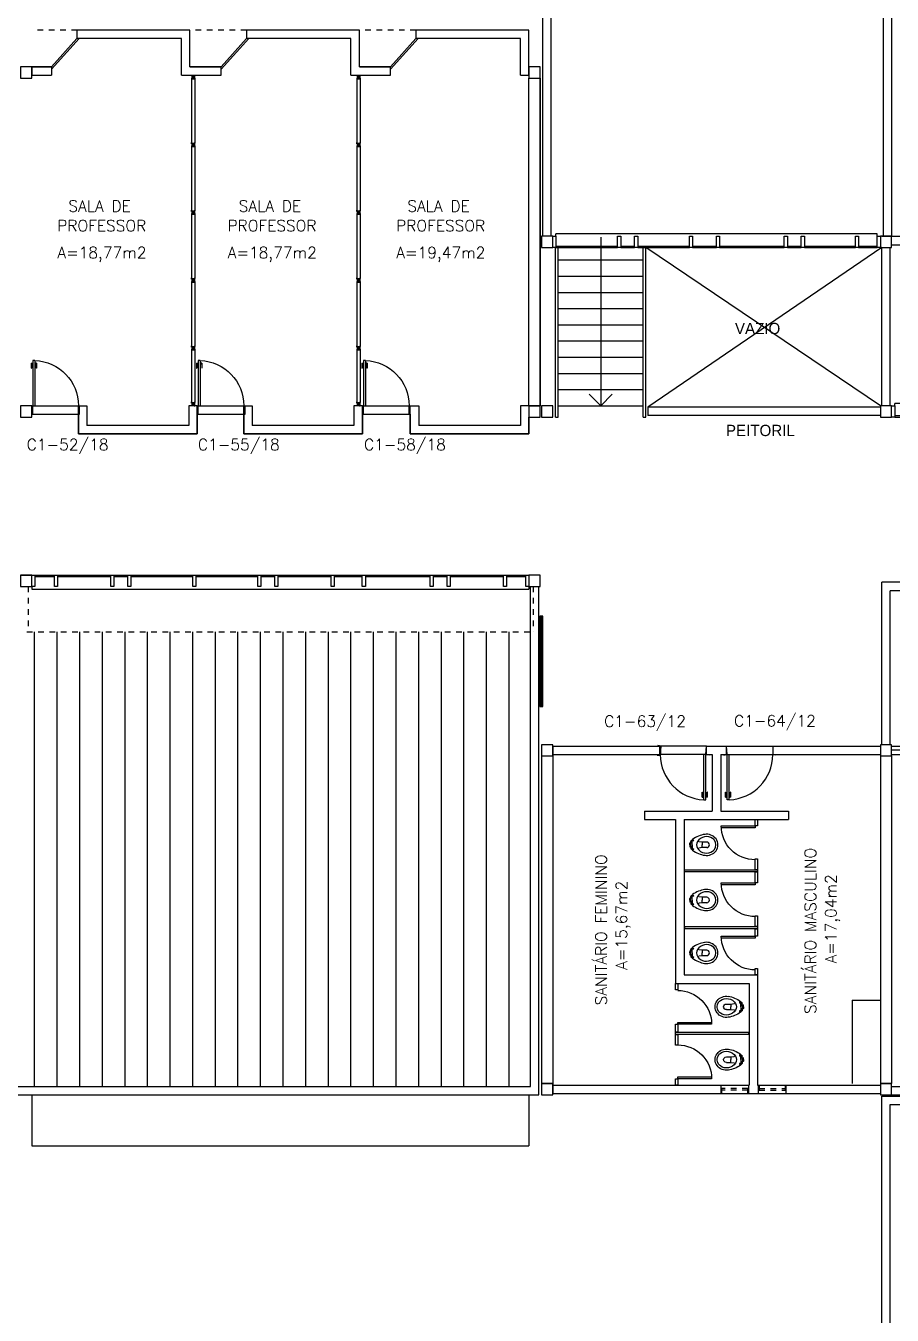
# Model space of a CAD drawing. Header units: centimetres. Extents: x -15 to 273, y 1 to 137.
# Drawn here: x 77.38 to 92.72, y 33.62 to 56.44 of the extents above; entities that cross this region are included whole.
import ezdxf

# ---------------------------------------------------------------- set-up
doc = ezdxf.new("R2010")
doc.units = ezdxf.units.CM
doc.header["$LTSCALE"] = 0.003
doc.header["$MEASUREMENT"] = 0
doc.linetypes.add('HIDDEN', pattern=[0.375, 0.25, -0.125])
doc.layers.get('0').update_dxf_attribs({"linetype": 'CONTINUOUS'})
for name, color, linetype in [('1', 1, 'CONTINUOUS'), ('ALV', 2, 'CONTINUOUS'), ('ALVENARIA', 2, 'CONTINUOUS'), ('AREA', 2, 'CONTINUOUS'), ('COB', 1, 'CONTINUOUS'), ('DIV', 2, 'CONTINUOUS'), ('ENDEREÇO NOVO', 2, 'CONTINUOUS'), ('ESQ', 1, 'CONTINUOUS'), ('ESQUADRIAS', 1, 'CONTINUOUS'), ('ESTRUT', 2, 'CONTINUOUS'), ('JAN2', 1, 'HIDDEN'), ('MACANETA', 2, 'CONTINUOUS'), ('MARCO', 2, 'CONTINUOUS'), ('PainelFELTRO', 2, 'CONTINUOUS'), ('PEÇAS', 1, 'CONTINUOUS'), ('PISO', 1, 'CONTINUOUS'), ('PL-Áreas-Depto', 2, 'CONTINUOUS'), ('PORTA', 2, 'CONTINUOUS'), ('PROJ', 1, 'HIDDEN'), ('SOLEIRA', 1, 'CONTINUOUS'), ('TEXTO', 2, 'CONTINUOUS')]:
    doc.layers.add(name, color=color, linetype=linetype)
doc.styles.add('UNB-100', font='simplex.shx', dxfattribs={"height": 0.2})

# ---------------------------------------------------------------- blocks, each defined once
blk = doc.blocks.new('ESQ9')
at = {"layer": 'ALV'}
blk.add_line((-0.2, 0), (0, 0), dxfattribs=at)
at = {"layer": 'ESQ'}
for p, q in [((0.055, 0), (8.745, 0)), ((0, -0.2), (0, -0.25)), ((0.055, -0.025), (0.4, -0.025)), ((0.455, -0.025), (1.4, -0.025)), ((1.455, -0.025), (1.7, -0.025)), ((1.755, -0.025), (2.85, -0.025)), ((2.905, -0.025), (4, -0.025)), ((4.055, -0.025), (4.3, -0.025)), ((4.355, -0.025), (5.3, -0.025)), ((5.355, -0.025), (5.85, -0.025)), ((5.905, -0.025), (7.05, -0.025)), ((7.105, -0.025), (7.35, -0.025)), ((7.405, -0.025), (8.35, -0.025)), ((8.405, -0.025), (8.745, -0.025)), ((8.8, -0.2), (8.8, -0.25)), ((0, -0.25), (8.8, -0.25))]:
    blk.add_line(p, q, dxfattribs=at)
for points in [[(0, 0), (0.055, 0), (0.055, -0.2), (0, -0.2)], [(0.4, 0), (0.455, 0), (0.455, -0.2), (0.4, -0.2)], [(1.4, 0), (1.455, 0), (1.455, -0.2), (1.4, -0.2)], [(1.7, 0), (1.755, 0), (1.755, -0.2), (1.7, -0.2)], [(2.85, 0), (2.905, 0), (2.905, -0.2), (2.85, -0.2)], [(4, 0), (4.055, 0), (4.055, -0.2), (4, -0.2)], [(4.3, 0), (4.355, 0), (4.355, -0.2), (4.3, -0.2)], [(5.3, 0), (5.355, 0), (5.355, -0.2), (5.3, -0.2)], [(5.85, 0), (5.905, 0), (5.905, -0.2), (5.85, -0.2)], [(7.05, 0), (7.105, 0), (7.105, -0.2), (7.05, -0.2)], [(7.35, 0), (7.405, 0), (7.405, -0.2), (7.35, -0.2)], [(8.35, 0), (8.405, 0), (8.405, -0.2), (8.35, -0.2)], [(8.745, 0), (8.8, 0), (8.8, -0.2), (8.745, -0.2)]]:
    blk.add_lwpolyline(points, close=True, dxfattribs=at)
blk = doc.blocks.new('DOOR-80')
at = {"layer": 'MACANETA', "color": 1}
for p, q in [((-0.08, -0.755), (-0.08, -0.665)), ((-0.08, -0.665), (-0.075, -0.665)), ((-0.075, -0.755), (-0.075, -0.665)), ((0.01, -0.755), (0.01, -0.665)), ((0.015, -0.665), (0.01, -0.665)), ((0.015, -0.755), (0.015, -0.665)), ((-0.08, -0.755), (-0.053, -0.755)), ((-0.075, -0.735), (-0.053, -0.735)), ((-0.053, -0.728), (-0.05, -0.728)), ((-0.053, -0.763), (-0.053, -0.728)), ((-0.053, -0.763), (-0.05, -0.763)), ((-0.012, -0.728), (-0.015, -0.728)), ((-0.012, -0.763), (-0.015, -0.763)), ((-0.012, -0.763), (-0.012, -0.728)), ((0.01, -0.735), (-0.012, -0.735)), ((0.015, -0.755), (-0.012, -0.755))]:
    blk.add_line(p, q, dxfattribs=at)
at = {"layer": 'PORTA'}
for p, q in [((-0.05, -0.8), (-0.05, 0)), ((-0.015, 0), (-0.05, 0)), ((-0.015, -0.8), (-0.015, 0)), ((-0.05, -0.8), (-0.015, -0.8))]:
    blk.add_line(p, q, dxfattribs=at)
at = {"layer": 'PORTA', "color": 1}
blk.add_arc((-0.02, 0), 0.8, 180, 267.8509, dxfattribs=at)
blk = doc.blocks.new('DOOR80')
at = {"layer": 'MACANETA', "color": 1}
for p, q in [((-0.015, -0.665), (-0.01, -0.665)), ((-0.015, -0.755), (-0.015, -0.665)), ((-0.01, -0.755), (-0.01, -0.665)), ((0.08, -0.665), (0.075, -0.665)), ((0.075, -0.755), (0.075, -0.665)), ((0.08, -0.755), (0.08, -0.665)), ((-0.015, -0.755), (0.012, -0.755)), ((-0.01, -0.735), (0.012, -0.735)), ((0.012, -0.763), (0.012, -0.728)), ((0.012, -0.728), (0.015, -0.728)), ((0.012, -0.763), (0.015, -0.763)), ((0.053, -0.728), (0.05, -0.728)), ((0.053, -0.763), (0.05, -0.763)), ((0.053, -0.763), (0.053, -0.728)), ((0.075, -0.735), (0.053, -0.735)), ((0.08, -0.755), (0.053, -0.755))]:
    blk.add_line(p, q, dxfattribs=at)
at = {"layer": 'PORTA'}
for p, q in [((0.015, -0.8), (0.015, 0)), ((0.015, 0), (0.05, 0)), ((0.05, -0.8), (0.05, 0)), ((0.05, -0.8), (0.015, -0.8))]:
    blk.add_line(p, q, dxfattribs=at)
at = {"layer": 'PORTA', "color": 1}
blk.add_arc((0.02, 0), 0.8, 272.1491, 0, dxfattribs=at)
blk = doc.blocks.new('PORTA80')
at = {"layer": 'MARCO'}
for p, q in [((0, 0), (0.02, 0)), ((0, -0.15), (0, 0)), ((0.02, -0.15), (0.02, 0)), ((-0.002, -0.15), (-0.002, -0.15)), ((-0.002, -0.15), (-0.002, -0.15)), ((-0.002, -0.15), (-0.002, -0.15)), ((0.02, -0.15), (0, -0.15)), ((0.005, 0), (0.005, 0)), ((0.005, 0), (0.005, 0)), ((0.827, 0), (0.847, 0)), ((0.827, -0.15), (0.827, 0)), ((0.827, -0.15), (0.847, -0.15)), ((0.828, 0), (0.828, 0)), ((0.828, 0), (0.828, 0)), ((0.828, 0), (0.828, 0)), ((0.828, -0.15), (0.828, -0.15)), ((0.828, -0.15), (0.828, -0.15)), ((0.828, -0.15), (0.828, -0.15)), ((0.847, -0.15), (0.847, 0))]:
    blk.add_line(p, q, dxfattribs=at)
at = {"layer": 'SOLEIRA'}
for p, q in [((0.02, -0.15), (0.828, -0.15)), ((0.048, 0), (0.828, 0))]:
    blk.add_line(p, q, dxfattribs=at)
at = {"layer": 'PORTA', "xscale": -1, "rotation": 179.9999999948552}
blk.add_blockref('DOOR80', (0.005, 0), dxfattribs=at)
blk = doc.blocks.new('MTDIV')
for p, q in [((-0.0285, 0.0185), (-0.0285, 0.0285)), ((-0.0185, 0.0285), (-0.0285, 0.0285)), ((-0.0265, 0.0185), (-0.0285, 0.0185)), ((-0.0265, 0.0235), (-0.0265, 0.0265)), ((-0.0265, 0.0265), (-0.0185, 0.0265)), ((-0.0265, 0.0235), (0.0265, 0.0235)), ((-0.0215, 0.0235), (-0.0265, 0.0235)), ((-0.0265, 0.0185), (-0.0265, 0.0215)), ((-0.0265, 0.0215), (-0.0235, 0.0215)), ((-0.0235, 0.0215), (-0.0235, -0.0215)), ((-0.0215, 0.0235), (-0.0215, 0.0215)), ((-0.0215, 0.0215), (0.0215, 0.0215)), ((-0.0215, 0.0195), (0.0195, 0.0195)), ((-0.0215, 0.0195), (-0.0215, -0.0195)), ((-0.0185, 0.0265), (-0.0185, 0.0285)), ((-0.0049, 0), (0.0049, 0)), ((0, -0.0049), (0, 0.0049)), ((0.0115, 0.0095), (0.0115, 0.0075)), ((0.0195, 0.0095), (0.0115, 0.0095)), ((0.0215, 0.0075), (0.0115, 0.0075)), ((0.0135, 0.0075), (0.0135, 0.0055)), ((0.0215, 0.0055), (0.0135, 0.0055)), ((0.0185, 0.0265), (0.0185, 0.0285)), ((0.0185, 0.0285), (0.0285, 0.0285)), ((0.0185, 0.0265), (0.0265, 0.0265)), ((0.0195, 0.0195), (0.0195, 0.0095)), ((0.0215, 0.0235), (0.0215, 0.0075)), ((0.0215, 0.0235), (0.0265, 0.0235)), ((0.0215, 0.0055), (0.0215, -0.0055)), ((0.0235, 0.0215), (0.0235, -0.0215)), ((0.0265, 0.0215), (0.0235, 0.0215)), ((0.0265, 0.0235), (0.0265, 0.0265)), ((0.0265, 0.0185), (0.0265, 0.0215)), ((0.0265, 0.0185), (0.0285, 0.0185)), ((0.0285, 0.0185), (0.0285, 0.0285)), ((-0.0285, -0.0185), (-0.0285, -0.0285)), ((-0.0285, -0.0185), (-0.0265, -0.0185)), ((-0.0185, -0.0285), (-0.0285, -0.0285)), ((-0.0265, -0.0185), (-0.0265, -0.0215)), ((-0.0265, -0.0215), (-0.0235, -0.0215)), ((0.0265, -0.0235), (-0.0265, -0.0235)), ((-0.0265, -0.0235), (-0.0265, -0.0265)), ((-0.0215, -0.0235), (-0.0265, -0.0235)), ((-0.0185, -0.0265), (-0.0265, -0.0265)), ((-0.0215, -0.0195), (0.0195, -0.0195)), ((-0.0215, -0.0215), (0.0215, -0.0215)), ((-0.0215, -0.0215), (-0.0215, -0.0235)), ((-0.0185, -0.0265), (-0.0185, -0.0285)), ((0.0115, -0.0075), (0.0115, -0.0095)), ((0.0215, -0.0075), (0.0115, -0.0075)), ((0.0195, -0.0095), (0.0115, -0.0095)), ((0.0135, -0.0055), (0.0135, -0.0075)), ((0.0215, -0.0055), (0.0135, -0.0055)), ((0.0185, -0.0265), (0.0185, -0.0285)), ((0.0265, -0.0265), (0.0185, -0.0265)), ((0.0185, -0.0285), (0.0285, -0.0285)), ((0.0195, -0.0095), (0.0195, -0.0195)), ((0.0215, -0.0075), (0.0215, -0.0235)), ((0.0215, -0.0235), (0.0265, -0.0235)), ((0.0265, -0.0215), (0.0235, -0.0215)), ((0.0265, -0.0185), (0.0265, -0.0215)), ((0.0285, -0.0185), (0.0265, -0.0185)), ((0.0265, -0.0235), (0.0265, -0.0265)), ((0.0285, -0.0185), (0.0285, -0.0285))]:
    blk.add_line(p, q)
blk = doc.blocks.new('DIV12')
for p, q in [((-0.005, 0), (0.005, 0)), ((0, -0.005), (0, 0.005)), ((0.024, 0.018), (0.028, 0.018)), ((0.024, 0.018), (0.024, 0.016)), ((0.024, 0.016), (0.028, 0.016)), ((0.028, 0.03), (0.043, 0.03)), ((0.028, 0.018), (0.028, 0.03)), ((0.028, -0.017), (0.028, 0.016)), ((0.03, 0.028), (1.169, 0.028)), ((0.03, -0.029), (0.03, 0.028)), ((0.043, 0.03), (0.043, 0.028)), ((1.157, 0.03), (1.157, 0.028)), ((1.171, 0.03), (1.157, 0.03)), ((1.169, -0.029), (1.169, 0.028)), ((1.171, 0.018), (1.171, 0.03)), ((1.176, 0.018), (1.171, 0.018)), ((1.176, 0.016), (1.171, 0.016)), ((1.171, -0.017), (1.171, 0.016)), ((1.176, 0.018), (1.176, 0.016)), ((1.195, 0), (1.205, 0)), ((1.2, -0.005), (1.2, 0.005)), ((0.024, -0.017), (0.028, -0.017)), ((0.024, -0.017), (0.024, -0.019)), ((0.024, -0.019), (0.028, -0.019)), ((0.028, -0.031), (0.028, -0.019)), ((0.028, -0.031), (0.043, -0.031)), ((0.03, -0.029), (1.169, -0.029)), ((0.043, -0.029), (0.043, -0.031)), ((1.157, -0.029), (1.157, -0.031)), ((1.171, -0.031), (1.157, -0.031)), ((1.176, -0.017), (1.171, -0.017)), ((1.176, -0.019), (1.171, -0.019)), ((1.171, -0.031), (1.171, -0.019)), ((1.176, -0.017), (1.176, -0.019))]:
    blk.add_line(p, q)
blk = doc.blocks.new('ESQ6')
at = {"layer": 'ESQ'}
for p, q in [((-0.24, 5.745), (-0.24, 0.055)), ((-0.2, 5.745), (-0.24, 5.745)), ((-0.2, 5.745), (-0.2, 5.745)), ((-0.025, 5.415), (-0.025, 5.745)), ((0, 5.415), (0, 5.745)), ((-0.025, 4.455), (-0.025, 5.36)), ((0, 4.455), (0, 5.36)), ((-0.025, 4.155), (-0.025, 4.4)), ((0, 4.155), (0, 4.4)), ((-0.025, 2.955), (-0.025, 4.1)), ((0, 2.955), (0, 4.1)), ((-0.025, 2.475), (-0.025, 2.9)), ((0, 2.475), (0, 2.9)), ((-0.025, 1.505), (-0.025, 2.42)), ((0, 1.505), (0, 2.42)), ((-0.025, 1.205), (-0.025, 1.45)), ((0, 1.205), (0, 1.45)), ((-0.025, 0.055), (-0.025, 1.15)), ((0, 0.055), (0, 1.15)), ((-0.2, 0.055), (-0.24, 0.055))]:
    blk.add_line(p, q, dxfattribs=at)
for points in [[(0, 5.745), (-0.2, 5.745), (-0.2, 5.8), (0, 5.8)], [(0, 5.36), (-0.2, 5.36), (-0.2, 5.415), (0, 5.415)], [(0, 4.4), (-0.2, 4.4), (-0.2, 4.455), (0, 4.455)], [(0, 4.1), (-0.2, 4.1), (-0.2, 4.155), (0, 4.155)], [(0, 2.9), (-0.2, 2.9), (-0.2, 2.955), (0, 2.955)], [(0, 2.42), (-0.2, 2.42), (-0.2, 2.475), (0, 2.475)], [(0, 1.45), (-0.2, 1.45), (-0.2, 1.505), (0, 1.505)], [(0, 1.15), (-0.2, 1.15), (-0.2, 1.205), (0, 1.205)], [(0, 0), (-0.2, 0), (-0.2, 0.055), (0, 0.055)]]:
    blk.add_lwpolyline(points, close=True, dxfattribs=at)
blk = doc.blocks.new('VASO')
for p, q in [((0.1, 0), (0.1, 0.028)), ((0.1, 0), (0.1, -0.028)), ((0.146, 0.031), (0.113, 0.031)), ((0.114, 0), (0.114, 0.028)), ((0.114, 0), (0.114, -0.028)), ((0.119, 0.031), (0.119, 0.062)), ((0.146, 0.05), (0.119, 0.05)), ((0.146, 0), (0.146, 0.089)), ((0.146, 0), (0.146, -0.089)), ((0.176, 0.075), (0.152, 0.075)), ((0.164, 0.063), (0.164, 0.087)), ((0.261, 0.056), (0.259, 0.059)), ((0.323, 0.049), (0.261, 0.056)), ((0.401, 0.049), (0.323, 0.049)), ((0.323, 0.049), (0.323, 0)), ((0.323, -0.049), (0.323, 0)), ((0.146, -0.031), (0.113, -0.031)), ((0.119, -0.031), (0.119, -0.062)), ((0.146, -0.05), (0.119, -0.05)), ((0.176, -0.075), (0.152, -0.075)), ((0.164, -0.063), (0.164, -0.087)), ((0.261, -0.056), (0.259, -0.059)), ((0.323, -0.049), (0.261, -0.056)), ((0.401, -0.049), (0.323, -0.049))]:
    blk.add_line(p, q)
for centre in [(0.164, 0.075), (0.164, -0.075)]:
    blk.add_circle(centre, 0.00682)
for centre, radius, start, end in [((0.107, 0.028), 0.00697, 0.8534, 179.1466), ((0.128, 0.062), 0.00909, 126.1604, 180), ((0.404, -0.315), 0.477, 122.7818, 126.1604), ((0.155, 0.089), 0.00909, 126.3456, 180), ((0.436, -0.294), 0.484, 97.6805, 126.3456), ((0.334, 0), 0.112, 147.3201, 212.6799), ((0.397, -0.04), 0.187, 54.2515, 147.3201), ((0.4, -0.02), 0.208, 36.8888, 100.1214), ((0.401, 0), 0.0486, 0, 90), ((0.401, 0), 0.0486, 270, 0), ((0.413, -0.018), 0.159, 41.3299, 54.2515), ((0.433, 0), 0.132, 318.6701, 41.3299), ((0.427, 0), 0.174, 323.1112, 36.8888), ((0.107, -0.028), 0.00697, 180.8534, 359.1466), ((0.128, -0.062), 0.00909, 180, 233.8396), ((0.404, 0.315), 0.477, 233.8396, 237.2182), ((0.155, -0.089), 0.00909, 180, 233.6544), ((0.436, 0.294), 0.484, 233.6544, 262.3195), ((0.397, 0.04), 0.187, 212.6799, 305.7485), ((0.4, 0.02), 0.208, 259.8786, 323.1112), ((0.413, 0.018), 0.159, 305.7485, 318.6701)]:
    blk.add_arc(centre, radius, start, end)
blk = doc.blocks.new('PainelFELTRO')
at = {"layer": 'PainelFELTRO'}
blk.add_hatch(color=256, dxfattribs=at).paths.add_polyline_path([(0.01, 0.06), (0.01, 0.03), (1.59, 0.03), (1.59, 0.06)])
for p, q in [((1.6, 0.07), (0, 0.07)), ((0, 0.07), (0, 0.02)), ((0, 0.02), (1.6, 0.02)), ((1.59, 0.06), (0.01, 0.06)), ((0.01, 0.06), (0.01, 0.03)), ((0.01, 0.03), (1.59, 0.03)), ((1.59, 0.03), (1.59, 0.06)), ((1.6, 0.02), (1.6, 0.07))]:
    blk.add_line(p, q, dxfattribs=at)
at = {"layer": 'PainelFELTRO', "color": 1}
for p, q in [((0, 0), (1.6, 0)), ((0.05, 0.02), (0.05, 0)), ((1.55, 0), (1.55, 0.02))]:
    blk.add_line(p, q, dxfattribs=at)

msp = doc.modelspace()

# ---------------------------------------------------------------- linework, layer by layer
at = {"color": 1}
for p, q in [((92.507, 49.717), (88.357, 52.517)), ((92.532, 52.517), (88.394, 49.692))]:
    msp.add_line(p, q, dxfattribs=at)
at = {"layer": '1'}
msp.add_lwpolyline([(87.557, 52.702), (87.557, 49.717), (87.354, 49.919), (87.557, 49.717), (87.759, 49.919)], dxfattribs=at)
at = {"layer": 'ALV'}
for p, q in [((86.532, 52.717), (86.532, 61.937)), ((92.707, 61.937), (92.707, 52.717)), ((86.682, 52.717), (86.682, 61.787)), ((92.557, 61.787), (92.557, 52.717)), ((77.487, 55.717), (77.487, 55.567)), ((86.287, 55.517), (86.487, 55.517)), ((92.532, 52.717), (98.682, 52.717)), ((92.532, 49.717), (92.532, 52.517)), ((92.682, 49.717), (92.682, 52.517)), ((92.707, 52.567), (98.532, 52.567)), ((86.287, 49.717), (86.487, 49.717)), ((92.507, 49.692), (88.394, 49.692)), ((88.394, 49.692), (88.394, 49.542)), ((92.507, 49.542), (88.394, 49.542)), ((98.682, 46.592), (92.532, 46.592)), ((92.532, 43.717), (92.532, 46.592)), ((86.312, 37.666), (86.312, 46.517)), ((86.462, 37.516), (86.462, 46.517)), ((98.532, 46.442), (92.682, 46.442)), ((92.682, 43.717), (92.682, 46.442)), ((86.707, 43.692), (86.707, 43.517)), ((92.507, 43.692), (92.507, 43.517)), ((92.707, 43.692), (98.532, 43.692)), ((86.507, 43.517), (86.707, 43.517)), ((92.507, 43.517), (92.707, 43.517)), ((92.707, 43.542), (98.532, 43.542)), ((59.462, 37.666), (86.312, 37.666)), ((86.507, 37.717), (86.707, 37.717)), ((86.707, 37.717), (86.707, 37.542)), ((92.507, 37.717), (92.507, 37.542)), ((92.507, 37.717), (92.707, 37.717)), ((92.707, 37.667), (98.532, 37.667)), ((59.312, 37.516), (86.462, 37.516)), ((77.487, 37.517), (77.487, 36.617)), ((86.287, 37.516), (86.287, 36.617)), ((92.532, 28.277), (92.532, 37.497)), ((92.532, 37.497), (98.707, 37.497)), ((92.707, 37.517), (98.682, 37.517)), ((92.682, 28.277), (92.682, 37.347)), ((92.682, 37.347), (98.557, 37.347)), ((77.487, 36.617), (86.287, 36.617))]:
    msp.add_line(p, q, dxfattribs=at)
at = {"layer": 'ALVENARIA'}
for p, q in [((80.287, 56.367), (78.287, 56.367)), ((78.287, 56.367), (78.287, 56.217)), ((80.137, 56.217), (78.287, 56.217)), ((80.137, 55.567), (80.137, 56.217)), ((80.287, 55.717), (80.287, 56.367)), ((83.287, 56.367), (81.287, 56.367)), ((81.287, 56.367), (81.287, 56.217)), ((83.137, 56.217), (81.287, 56.217)), ((83.137, 55.567), (83.137, 56.217)), ((83.287, 55.717), (83.287, 56.367)), ((86.287, 56.367), (84.287, 56.367)), ((84.287, 56.367), (84.287, 56.217)), ((86.137, 56.217), (84.287, 56.217)), ((86.137, 55.567), (86.137, 56.217)), ((86.287, 55.567), (86.287, 56.367)), ((77.487, 55.717), (77.837, 55.717)), ((77.837, 55.717), (77.837, 55.567)), ((80.287, 55.717), (80.837, 55.717)), ((80.837, 55.567), (80.837, 55.717)), ((83.287, 55.717), (83.837, 55.717)), ((83.837, 55.567), (83.837, 55.717)), ((77.487, 55.567), (77.837, 55.567)), ((80.137, 55.567), (80.837, 55.567)), ((83.137, 55.567), (83.837, 55.567)), ((86.137, 55.567), (86.287, 55.567)), ((86.287, 49.717), (86.287, 55.517)), ((86.487, 55.517), (86.487, 49.717)), ((78.314, 49.217), (78.314, 49.717)), ((78.314, 49.717), (78.464, 49.717)), ((78.464, 49.717), (78.464, 49.367)), ((80.414, 49.717), (80.264, 49.717)), ((80.264, 49.717), (80.264, 49.367)), ((80.414, 49.717), (80.414, 49.217)), ((81.24, 49.217), (81.24, 49.717)), ((81.24, 49.717), (81.39, 49.717)), ((81.39, 49.717), (81.39, 49.367)), ((83.34, 49.717), (83.19, 49.717)), ((83.19, 49.717), (83.19, 49.367)), ((83.34, 49.717), (83.34, 49.217)), ((84.187, 49.717), (84.337, 49.717)), ((84.187, 49.217), (84.187, 49.717)), ((84.337, 49.717), (84.337, 49.367)), ((86.287, 49.717), (86.137, 49.717)), ((86.137, 49.717), (86.137, 49.367)), ((86.287, 49.717), (86.287, 49.217)), ((80.264, 49.367), (78.464, 49.367)), ((83.19, 49.367), (81.39, 49.367)), ((86.137, 49.367), (84.337, 49.367)), ((80.414, 49.217), (78.314, 49.217)), ((83.34, 49.217), (81.24, 49.217)), ((86.287, 49.217), (84.187, 49.217)), ((86.707, 43.692), (88.602, 43.692)), ((88.602, 43.542), (88.602, 43.692)), ((89.432, 43.692), (89.782, 43.692)), ((89.432, 43.542), (89.432, 43.692)), ((89.782, 43.542), (89.782, 43.692)), ((90.612, 43.692), (92.507, 43.692)), ((90.612, 43.542), (90.612, 43.692)), ((86.507, 43.517), (86.507, 37.717)), ((86.707, 43.542), (88.602, 43.542)), ((86.707, 43.517), (86.707, 37.717)), ((89.432, 43.542), (89.532, 43.542)), ((89.532, 43.542), (89.532, 42.542)), ((89.682, 43.542), (89.682, 42.542)), ((89.682, 43.542), (89.782, 43.542)), ((90.612, 43.542), (92.507, 43.542)), ((92.507, 43.517), (92.507, 37.717)), ((92.707, 43.517), (92.707, 37.717)), ((88.332, 42.542), (88.332, 42.392)), ((88.332, 42.542), (89.532, 42.542)), ((89.682, 42.542), (90.882, 42.542)), ((90.882, 42.542), (90.882, 42.392)), ((88.332, 42.392), (88.882, 42.392)), ((88.882, 42.392), (88.882, 39.492)), ((89.032, 42.392), (89.032, 39.642)), ((89.032, 42.392), (90.882, 42.392)), ((88.882, 39.492), (90.182, 39.492)), ((89.032, 39.642), (90.332, 39.642)), ((90.182, 39.492), (90.182, 37.692)), ((90.332, 39.642), (90.332, 37.692)), ((92.007, 39.192), (92.007, 37.717)), ((92.007, 39.192), (92.507, 39.192)), ((86.707, 37.692), (90.182, 37.692)), ((89.681, 37.692), (89.681, 37.542)), ((90.181, 37.542), (90.181, 37.692)), ((90.332, 37.692), (92.507, 37.692)), ((90.342, 37.692), (90.342, 37.542)), ((90.842, 37.542), (90.842, 37.692)), ((86.707, 37.542), (92.507, 37.542))]:
    msp.add_line(p, q, dxfattribs=at)
at = {"layer": 'COB'}
for p, q in [((77.537, 37.666), (77.537, 45.717)), ((77.937, 37.666), (77.937, 45.717)), ((78.337, 37.666), (78.337, 45.717)), ((78.737, 37.666), (78.737, 45.717)), ((79.137, 37.666), (79.137, 45.717)), ((79.537, 37.666), (79.537, 45.717)), ((79.937, 37.666), (79.937, 45.717)), ((80.337, 37.666), (80.337, 45.717)), ((80.737, 37.666), (80.737, 45.717)), ((81.137, 37.666), (81.137, 45.717)), ((81.537, 37.666), (81.537, 45.717)), ((81.937, 37.666), (81.937, 45.717)), ((82.337, 37.666), (82.337, 45.717)), ((82.737, 37.666), (82.737, 45.717)), ((83.137, 37.666), (83.137, 45.717)), ((83.537, 37.666), (83.537, 45.717)), ((83.937, 37.666), (83.937, 45.717)), ((84.337, 37.666), (84.337, 45.717)), ((84.737, 37.666), (84.737, 45.717)), ((85.137, 37.666), (85.137, 45.717)), ((85.537, 37.666), (85.537, 45.717)), ((85.937, 37.666), (85.937, 45.717))]:
    msp.add_line(p, q, dxfattribs=at)
at = {"layer": 'DIV'}
for p, q in [((80.313, 50.707), (80.313, 50.693)), ((80.313, 50.707), (80.325, 50.707)), ((80.315, 50.693), (80.313, 50.693)), ((80.315, 50.705), (80.315, 49.775)), ((80.315, 50.705), (80.372, 50.705)), ((80.325, 50.712), (80.325, 50.707)), ((80.327, 50.712), (80.325, 50.712)), ((80.327, 50.712), (80.327, 50.707)), ((80.327, 50.707), (80.36, 50.707)), ((80.338, 50.736), (80.349, 50.736)), ((80.343, 50.741), (80.343, 50.73)), ((80.36, 50.712), (80.36, 50.707)), ((80.362, 50.712), (80.36, 50.712)), ((80.362, 50.712), (80.362, 50.707)), ((80.362, 50.707), (80.374, 50.707)), ((80.372, 50.705), (80.372, 49.775)), ((80.374, 50.693), (80.372, 50.693)), ((80.374, 50.707), (80.374, 50.693)), ((83.239, 50.707), (83.251, 50.707)), ((83.239, 50.707), (83.239, 50.693)), ((83.241, 50.693), (83.239, 50.693)), ((83.241, 50.705), (83.241, 49.775)), ((83.241, 50.705), (83.298, 50.705)), ((83.253, 50.712), (83.251, 50.712)), ((83.251, 50.712), (83.251, 50.707)), ((83.253, 50.712), (83.253, 50.707)), ((83.253, 50.707), (83.286, 50.707)), ((83.264, 50.736), (83.275, 50.736)), ((83.269, 50.741), (83.269, 50.73)), ((83.288, 50.712), (83.286, 50.712)), ((83.286, 50.712), (83.286, 50.707)), ((83.288, 50.712), (83.288, 50.707)), ((83.288, 50.707), (83.3, 50.707)), ((83.298, 50.705), (83.298, 49.775)), ((83.3, 50.693), (83.298, 50.693)), ((83.3, 50.707), (83.3, 50.693)), ((80.315, 49.787), (80.313, 49.787)), ((80.313, 49.773), (80.313, 49.787)), ((80.313, 49.773), (80.325, 49.773)), ((80.315, 49.775), (80.372, 49.775)), ((80.325, 49.768), (80.325, 49.773)), ((80.327, 49.768), (80.325, 49.768)), ((80.327, 49.773), (80.36, 49.773)), ((80.327, 49.768), (80.327, 49.773)), ((80.36, 49.768), (80.36, 49.773)), ((80.362, 49.768), (80.36, 49.768)), ((80.362, 49.773), (80.374, 49.773)), ((80.362, 49.768), (80.362, 49.773)), ((80.374, 49.787), (80.372, 49.787)), ((80.374, 49.773), (80.374, 49.787)), ((83.239, 49.773), (83.239, 49.787)), ((83.241, 49.787), (83.239, 49.787)), ((83.239, 49.773), (83.251, 49.773)), ((83.241, 49.775), (83.298, 49.775)), ((83.251, 49.768), (83.251, 49.773)), ((83.253, 49.768), (83.251, 49.768)), ((83.253, 49.768), (83.253, 49.773)), ((83.253, 49.773), (83.286, 49.773)), ((83.286, 49.768), (83.286, 49.773)), ((83.288, 49.768), (83.286, 49.768)), ((83.288, 49.768), (83.288, 49.773)), ((83.288, 49.773), (83.3, 49.773)), ((83.3, 49.787), (83.298, 49.787)), ((83.3, 49.773), (83.3, 49.787)), ((80.338, 49.744), (80.348, 49.744)), ((80.343, 49.749), (80.343, 49.739)), ((83.264, 49.744), (83.274, 49.744)), ((83.269, 49.749), (83.269, 49.739))]:
    msp.add_line(p, q, dxfattribs=at)
for points in [[(90.29, 41.68, -0.414214), (89.69, 42.28), (90.29, 42.28), (90.29, 42.245), (89.69, 42.245)], [(90.29, 40.674, -0.414214), (89.69, 41.274), (90.29, 41.274), (90.29, 41.239), (89.69, 41.239)], [(90.291, 39.73, -0.414214), (89.691, 40.33), (90.291, 40.33), (90.291, 40.295), (89.691, 40.295)], [(88.921, 39.367, -0.414214), (89.521, 38.767), (88.921, 38.767), (88.921, 38.802), (89.521, 38.802)], [(88.921, 38.403, -0.414214), (89.521, 37.803), (88.921, 37.803), (88.921, 37.838), (89.521, 37.838)]]:
    msp.add_lwpolyline(points, format="xyb", dxfattribs=at)
for points in [[(90.33, 42.28), (90.29, 42.28), (90.29, 42.392), (90.33, 42.392)], [(90.33, 41.504), (90.29, 41.504), (90.29, 41.694), (90.33, 41.694)], [(90.33, 41.504), (90.33, 41.464), (89.042, 41.464), (89.042, 41.504)], [(90.33, 41.274), (90.29, 41.274), (90.29, 41.464), (90.33, 41.464)], [(90.331, 40.498), (90.291, 40.498), (90.291, 40.688), (90.331, 40.688)], [(90.331, 40.498), (90.331, 40.458), (89.046, 40.458), (89.046, 40.498)], [(90.331, 40.33), (90.291, 40.33), (90.291, 40.458), (90.331, 40.458)], [(90.292, 39.753), (90.332, 39.753), (90.332, 39.642), (90.292, 39.642)], [(88.882, 39.492), (88.922, 39.492), (88.922, 39.38), (88.882, 39.38)], [(88.881, 38.767), (88.921, 38.767), (88.921, 38.627), (88.881, 38.627)], [(90.172, 38.627), (90.172, 38.587), (88.881, 38.587), (88.881, 38.627)], [(88.881, 38.587), (88.921, 38.587), (88.921, 38.397), (88.881, 38.397)], [(88.881, 37.803), (88.921, 37.803), (88.921, 37.692), (88.881, 37.692)]]:
    msp.add_lwpolyline(points, close=True, dxfattribs=at)
at = {"layer": 'ESQ'}
for p, q in [((78.287, 56.217), (77.837, 55.717)), ((78.327, 56.217), (77.837, 55.672)), ((81.287, 56.217), (80.837, 55.717)), ((81.327, 56.217), (80.837, 55.672)), ((84.327, 56.217), (83.837, 55.672)), ((84.287, 56.217), (83.837, 55.717)), ((98.532, 43.617), (92.707, 43.617)), ((86.287, 37.517), (86.287, 37.467))]:
    msp.add_line(p, q, dxfattribs=at)
at = {"layer": 'ESQUADRIAS'}
for p, q in [((92.452, 52.757), (86.762, 52.757)), ((86.762, 52.717), (86.762, 52.757)), ((92.452, 52.717), (92.452, 52.757)), ((86.762, 52.542), (87.857, 52.542)), ((86.762, 52.517), (87.857, 52.517)), ((87.912, 52.542), (88.157, 52.542)), ((87.912, 52.517), (88.157, 52.517)), ((88.212, 52.542), (89.127, 52.542)), ((88.212, 52.517), (89.127, 52.517)), ((89.182, 52.542), (89.607, 52.542)), ((89.182, 52.517), (89.607, 52.517)), ((89.662, 52.542), (90.807, 52.542)), ((89.662, 52.517), (90.807, 52.517)), ((90.862, 52.542), (91.107, 52.542)), ((90.862, 52.517), (91.107, 52.517)), ((91.162, 52.542), (92.067, 52.542)), ((91.162, 52.517), (92.067, 52.517)), ((92.122, 52.542), (92.452, 52.542)), ((92.122, 52.517), (92.452, 52.517)), ((92.452, 52.717), (92.452, 52.717))]:
    msp.add_line(p, q, dxfattribs=at)
for points in [[(86.707, 52.517), (86.707, 52.717), (86.762, 52.717), (86.762, 52.517)], [(87.857, 52.517), (87.857, 52.717), (87.912, 52.717), (87.912, 52.517)], [(88.157, 52.517), (88.157, 52.717), (88.212, 52.717), (88.212, 52.517)], [(89.127, 52.517), (89.127, 52.717), (89.182, 52.717), (89.182, 52.517)], [(89.607, 52.517), (89.607, 52.717), (89.662, 52.717), (89.662, 52.517)], [(90.807, 52.517), (90.807, 52.717), (90.862, 52.717), (90.862, 52.517)], [(91.107, 52.517), (91.107, 52.717), (91.162, 52.717), (91.162, 52.517)], [(92.067, 52.517), (92.067, 52.717), (92.122, 52.717), (92.122, 52.517)], [(92.452, 52.517), (92.452, 52.717), (92.507, 52.717), (92.507, 52.517)]]:
    msp.add_lwpolyline(points, close=True, dxfattribs=at)
at = {"layer": 'ESTRUT'}
for points in [[(77.487, 55.717), (77.287, 55.717), (77.287, 55.517), (77.487, 55.517)], [(86.487, 55.717), (86.287, 55.717), (86.287, 55.517), (86.487, 55.517)], [(86.707, 52.717), (86.507, 52.717), (86.507, 52.517), (86.707, 52.517)], [(92.707, 52.717), (92.507, 52.717), (92.507, 52.517), (92.707, 52.517)], [(77.487, 49.717), (77.287, 49.717), (77.287, 49.517), (77.487, 49.517)], [(86.487, 49.717), (86.287, 49.717), (86.287, 49.517), (86.487, 49.517)], [(86.707, 49.717), (86.507, 49.717), (86.507, 49.517), (86.707, 49.517)], [(92.707, 49.717), (92.507, 49.717), (92.507, 49.517), (92.707, 49.517)], [(77.487, 46.717), (77.287, 46.717), (77.287, 46.517), (77.487, 46.517)], [(86.487, 46.717), (86.287, 46.717), (86.287, 46.517), (86.487, 46.517)], [(86.707, 43.717), (86.507, 43.717), (86.507, 43.517), (86.707, 43.517)], [(92.707, 43.717), (92.507, 43.717), (92.507, 43.517), (92.707, 43.517)], [(86.707, 37.717), (86.507, 37.717), (86.507, 37.517), (86.707, 37.517)], [(92.707, 37.717), (92.507, 37.717), (92.507, 37.517), (92.707, 37.517)]]:
    msp.add_lwpolyline(points, close=True, dxfattribs=at)
at = {"layer": 'JAN2'}
for p, q in [((89.701, 37.542), (89.701, 37.692)), ((90.161, 37.542), (90.161, 37.692)), ((90.362, 37.692), (90.362, 37.542)), ((90.822, 37.692), (90.822, 37.542)), ((90.161, 37.632), (89.701, 37.632)), ((90.161, 37.602), (89.701, 37.602)), ((90.362, 37.632), (90.822, 37.632)), ((90.362, 37.602), (90.822, 37.602))]:
    msp.add_line(p, q, dxfattribs=at)
at = {"layer": 'MARCO'}
for p, q in [((88.567, 43.702), (88.567, 43.692)), ((88.627, 43.692), (88.567, 43.702)), ((88.617, 43.692), (88.627, 43.692)), ((88.627, 43.692), (88.617, 43.692)), ((88.617, 43.542), (88.627, 43.692)), ((88.627, 43.692), (88.627, 43.692)), ((89.417, 43.542), (89.432, 43.692)), ((89.432, 43.692), (89.432, 43.692)), ((89.432, 43.692), (89.432, 43.692)), ((89.432, 43.692), (89.432, 43.692)), ((89.432, 43.692), (89.432, 43.692)), ((89.432, 43.692), (89.432, 43.692)), ((89.782, 43.692), (89.782, 43.692)), ((89.782, 43.692), (89.782, 43.692)), ((89.782, 43.692), (89.782, 43.692)), ((89.782, 43.692), (89.782, 43.692)), ((89.782, 43.692), (89.782, 43.692)), ((89.797, 43.542), (89.782, 43.692)), ((90.612, 43.692), (90.612, 43.692)), ((90.612, 43.692), (90.612, 43.692)), ((90.612, 43.692), (90.612, 43.692)), ((90.612, 43.692), (90.612, 43.692)), ((90.612, 43.692), (90.612, 43.692)), ((90.612, 43.542), (90.612, 43.692)), ((88.557, 43.542), (88.557, 43.532)), ((88.557, 43.532), (88.607, 43.532)), ((88.607, 43.542), (88.617, 43.542)), ((88.607, 43.532), (88.607, 43.542)), ((88.617, 43.577), (88.617, 43.542)), ((88.617, 43.542), (88.617, 43.577)), ((88.617, 43.542), (88.617, 43.542)), ((89.417, 43.542), (89.417, 43.542)), ((89.417, 43.542), (89.417, 43.542)), ((89.432, 43.542), (89.417, 43.542)), ((89.432, 43.542), (89.432, 43.542)), ((89.432, 43.542), (89.432, 43.542)), ((89.477, 43.532), (89.432, 43.542)), ((89.477, 43.542), (89.477, 43.532)), ((89.737, 43.532), (89.782, 43.542)), ((89.737, 43.542), (89.737, 43.532)), ((89.782, 43.542), (89.782, 43.542)), ((89.782, 43.542), (89.797, 43.542)), ((89.782, 43.542), (89.782, 43.542)), ((89.797, 43.542), (89.797, 43.542)), ((89.797, 43.542), (89.797, 43.542)), ((90.612, 43.542), (90.612, 43.542)), ((90.612, 43.542), (90.612, 43.542)), ((90.612, 43.542), (90.612, 43.542)), ((90.612, 43.542), (90.612, 43.542)), ((90.612, 43.542), (90.612, 43.542)), ((90.657, 43.532), (90.612, 43.542)), ((90.657, 43.542), (90.657, 43.532))]:
    msp.add_line(p, q, dxfattribs=at)
at = {"layer": 'PISO'}
for p, q in [((86.757, 49.517), (86.757, 52.517)), ((86.807, 49.517), (86.807, 52.517)), ((88.307, 49.517), (88.307, 52.517)), ((88.357, 49.517), (88.357, 52.517)), ((86.807, 52.297), (88.307, 52.297)), ((86.807, 52.01), (88.307, 52.01)), ((86.807, 51.723), (88.307, 51.723)), ((86.807, 51.437), (88.307, 51.437)), ((86.807, 51.15), (88.307, 51.15)), ((86.807, 50.863), (88.307, 50.863)), ((86.807, 50.577), (88.307, 50.577)), ((86.807, 50.29), (88.307, 50.29)), ((86.807, 50.003), (88.307, 50.003)), ((86.807, 49.717), (88.307, 49.717)), ((86.757, 49.517), (86.807, 49.517)), ((88.307, 49.517), (88.357, 49.517))]:
    msp.add_line(p, q, dxfattribs=at)
at = {"layer": 'PL-Áreas-Depto'}
msp.add_lwpolyline([(77.287, 49.517), (77.487, 49.517), (77.487, 49.567), (78.314, 49.567), (78.314, 49.217), (80.414, 49.217), (80.412, 49.567), (81.24, 49.567), (81.24, 49.217), (83.34, 49.217), (83.338, 49.567), (84.187, 49.567), (84.187, 49.217), (86.287, 49.217), (86.287, 49.517), (86.487, 49.517), (86.487, 55.717), (86.487, 55.717), (86.287, 55.717), (86.287, 56.367), (84.287, 56.367), (84.287, 56.217), (83.837, 55.717), (83.287, 55.717), (83.287, 56.367), (81.287, 56.367), (81.287, 56.217), (80.837, 55.717), (80.287, 55.717), (80.287, 56.367), (78.287, 56.367), (78.287, 56.217), (77.837, 55.717), (77.287, 55.717)], dxfattribs=at)
at = {"layer": 'PROJ'}
for p, q in [((78.287, 56.367), (77.489, 56.367)), ((81.287, 56.367), (80.287, 56.367)), ((84.287, 56.367), (83.287, 56.367)), ((77.425, 46.514), (77.425, 45.717)), ((86.362, 46.517), (86.362, 45.717)), ((77.4, 45.717), (86.362, 45.717))]:
    msp.add_line(p, q, dxfattribs=at)
at = {"layer": 'SOLEIRA'}
for p, q in [((89.432, 43.692), (88.627, 43.692)), ((89.782, 43.692), (90.612, 43.692)), ((89.382, 43.542), (88.617, 43.542)), ((89.832, 43.542), (90.612, 43.542))]:
    msp.add_line(p, q, dxfattribs=at)

# ---------------------------------------------------------------- block references
at = {"layer": 'ALV'}
for name, p in [('PORTA80', (77.487, 49.717)), ('PORTA80', (80.414, 49.717)), ('PORTA80', (83.34, 49.717)), ('ESQ9', (77.487, 46.717))]:
    msp.add_blockref(name, p, dxfattribs=at)
at = {"layer": 'ALV', "rotation": 270}
msp.add_blockref('ESQ6', (92.707, 49.517), dxfattribs=at)
at = {"layer": 'DIV', "rotation": 270}
for p in [(80.343, 55.536), (83.269, 55.536), (80.343, 54.336), (83.269, 54.336), (80.343, 53.136), (83.269, 53.136), (80.343, 51.936), (83.269, 51.936)]:
    msp.add_blockref('DIV12', p, dxfattribs=at)
at = {"layer": 'DIV'}
for p in [(80.343, 55.536), (83.269, 55.536), (80.343, 54.336), (83.269, 54.336), (80.343, 53.136), (83.269, 53.136), (80.343, 51.936), (83.269, 51.936), (80.343, 50.736), (83.269, 50.736), (80.343, 49.744), (83.269, 49.744)]:
    msp.add_blockref('MTDIV', p, dxfattribs=at)
at = {"layer": 'PainelFELTRO', "color": 6, "rotation": 270}
msp.add_blockref('PainelFELTRO', (86.462, 45.992), dxfattribs=at)
at = {"layer": 'PEÇAS'}
for p in [(89.032, 41.944), (89.032, 40.967), (89.032, 40.031)]:
    msp.add_blockref('VASO', p, dxfattribs=at)
at = {"layer": 'PEÇAS', "xscale": -1}
for p in [(90.182, 39.077), (90.182, 38.142)]:
    msp.add_blockref('VASO', p, dxfattribs=at)
at = {"layer": 'PORTA', "rotation": 5.144755732544582e-09}
msp.add_blockref('DOOR-80', (89.432, 43.542), dxfattribs=at)
at = {"layer": 'PORTA'}
msp.add_blockref('DOOR80', (89.782, 43.542), dxfattribs=at)

# ---------------------------------------------------------------- texts
at = {"layer": 'ALV'}
for s, p in [('VAZIO', (89.933, 50.984)), ('PEITORIL', (89.774, 49.179))]:
    msp.add_text(s, height=0.2, dxfattribs=at).set_placement(p)
at = {"layer": 'AREA', "style": 'UNB-100'}
for s, p in [('A=18,77m2', (77.94, 52.327)), ('A=18,77m2', (80.955, 52.327)), ('A=19,47m2', (83.939, 52.327))]:
    msp.add_text(s, height=0.2, dxfattribs=at).set_placement(p)
for s, p in [('A=17,04m2', (91.731, 39.845)), ('A=15,67m2', (88.026, 39.731))]:
    msp.add_text(s, height=0.2, rotation=90, dxfattribs=at).set_placement(p)
at = {"layer": 'ENDEREÇO NOVO', "style": 'UNB-100'}
for s, p in [('C1-52/18', (77.397, 48.929)), ('C1-55/18', (80.427, 48.929)), ('C1-58/18', (83.368, 48.929)), ('C1-63/12', (87.618, 44.031)), ('C1-64/12', (89.917, 44.04))]:
    msp.add_text(s, height=0.2, dxfattribs=at).set_placement(p)
at = {"layer": 'TEXTO', "style": 'UNB-100'}
for s, p in [('SALA DE', (78.135, 53.151)), ('SALA DE', (81.15, 53.151)), ('SALA DE', (84.134, 53.151)), ('PROFESSOR', (77.936, 52.804)), ('PROFESSOR', (80.95, 52.804)), ('PROFESSOR', (83.935, 52.804))]:
    msp.add_text(s, height=0.2, dxfattribs=at).set_placement(p)
for s, p in [('SANITÁRIO MASCULINO', (91.368, 38.951)), ('SANITÁRIO FEMININO', (87.664, 39.102))]:
    msp.add_text(s, height=0.2, rotation=90, dxfattribs=at).set_placement(p)

doc.saveas('drawing.dxf')
